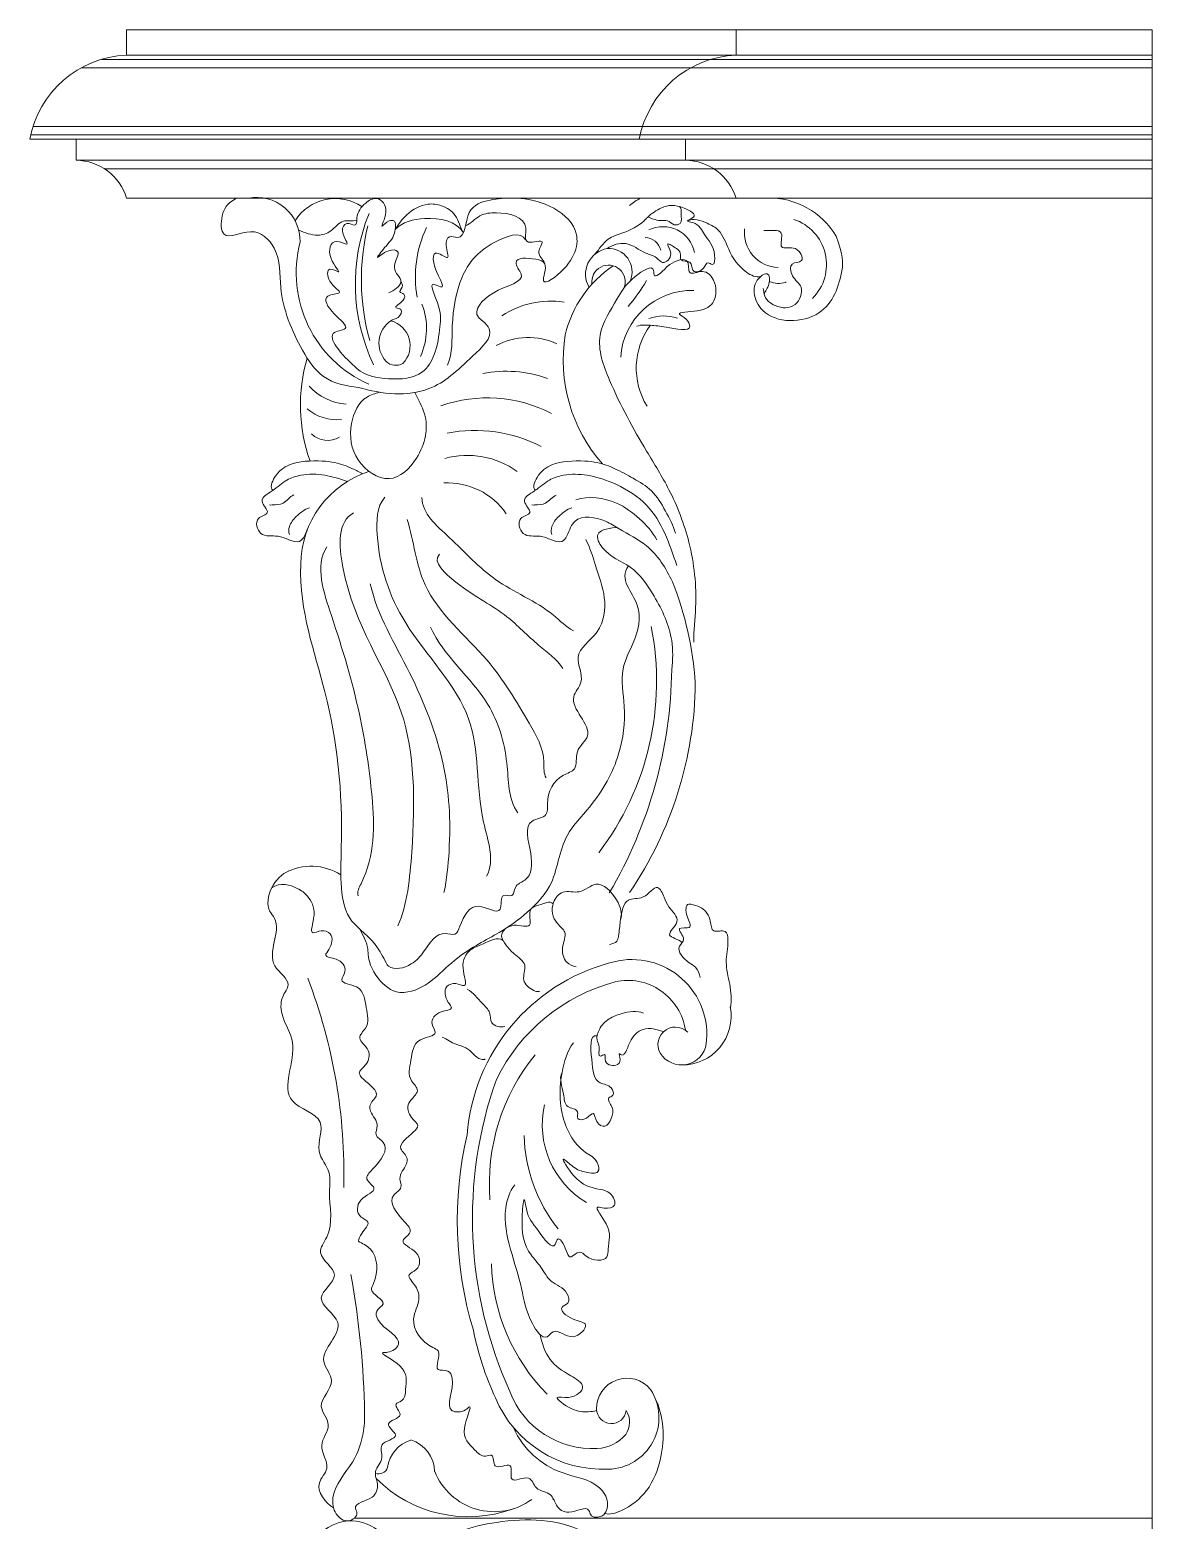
# Model space of a CAD drawing. Header units: millimetres. Extents: x -866 to 1519, y 0 to 1788.
# Drawn here: x 1227.9 to 1518.5, y 851.3 to 1237.4 of the extents above; entities that cross this region are included whole.
import ezdxf

# ---------------------------------------------------------------- set-up
doc = ezdxf.new("R2010")
doc.units = ezdxf.units.MM
doc.layers.add('ceco.net 173', color=7, linetype='Continuous')

msp = doc.modelspace()

# ---------------------------------------------------------------- linework, layer by layer
at = {"layer": 'ceco.net 173', "lineweight": 5}
for p, q in [((1252.92, 1237.44), (1518.54, 1237.44)), ((1252.92, 1237.44), (1518.54, 1237.44)), ((1252.92, 1237.44), (1252.92, 1230.89)), ((1410.77, 1237.44), (1410.77, 1230.89)), ((1518.54, 0), (1518.54, 1237.44)), ((1246.41, 1229.79), (1518.54, 1229.79)), ((1252.92, 1230.89), (1518.54, 1230.89)), ((1241.18, 1227.59), (1518.54, 1227.59)), ((1228.7, 1212.4), (1518.54, 1212.4)), ((1227.87, 1209.1), (1518.54, 1209.1)), ((1228.1, 1210.2), (1518.54, 1210.2)), ((1239.84, 1209.1), (1239.84, 1203.65)), ((1397.69, 1209.1), (1397.69, 1203.65)), ((1239.84, 1203.65), (1518.54, 1203.65)), ((1247.16, 1201.45), (1518.54, 1201.45)), ((1252.92, 1193.85), (1518.54, 1193.85)), ((1518.54, 851.9), (1311.94, 851.9))]:
    msp.add_line(p, q, dxfattribs=at)
for centre, radius, start, end in [((1254.07, 1204.28), 26.64, 92.4704, 169.5834), ((1411.92, 1204.28), 26.64, 92.4704, 169.5834), ((1239.66, 1189.78), 13.87, 17.0638, 89.2538), ((1397.51, 1189.78), 13.87, 17.0638, 89.2538), ((1286.55, 1182.72), 11.32, 358.7731, 100.5346), ((1307.01, 1181.37), 12.36, 56.1634, 147.6584), ((1419.41, 1173.79), 20.07, 30.6165, 91.3904), ((1360.73, 1171.6), 48.56, 157.8776, 205.5358), ((1371.84, 1172.68), 58.11, 166.0858, 195.7171), ((1357.31, 1173.46), 29.59, 154.4578, 190.3408), ((1391.86, 1178.11), 8.33, 11.3786, 116.1945), ((1421.99, 1184.88), 9.05, 173.3812, 268.0559), ((1421.88, 1176.62), 12.32, 314.7418, 71.9373), ((1328.49, 1174.53), 31.64, 165.45, 246.0573), ((1387.11, 1179.33), 4.29, 13.841, 88.2928), ((1378.51, 1174.13), 6.72, 99.229, 210.4726), ((1377.78, 1174.71), 6.07, 337.9036, 93.2697), ((1395.48, 1151.62), 29.72, 123.803, 166.7819), ((1377.74, 1172.17), 4.32, 337.7234, 187.863), ((1399.31, 1151.45), 18.46, 88.337, 176.2567), ((1334.44, 1205.07), 62.37, 320.886, 328.4833), ((1313.44, 1160.04), 17.17, 335.1271, 21.597), ((1362.81, 1144.16), 23.01, 81.464, 123.3651), ((1392, 1152.51), 10.8, 70.6756, 110.5049), ((1325.24, 1156.29), 6.95, 123.8508, 223.094), ((1319.79, 1155.64), 6.58, 315.5662, 75.963), ((1406.52, 1151.84), 40.51, 170.655, 221.5304), ((1403.77, 1149.78), 18.84, 143.8883, 211.5314), ((1356.95, 1139.96), 17.77, 65.3436, 117.8065), ((1341.46, 1140.22), 43.5, 163.7402, 199.4409), ((1322.66, 1154.12), 3.6, 225.9241, 300.5812), ((1351.3, 1117.7), 31.28, 70.1383, 101.3328), ((1311.04, 1155.16), 14.77, 222.7487, 265.1812), ((1307.45, 1148.57), 12.14, 230.0655, 275.5637), ((1346.33, 1105.69), 36.4, 62.8348, 109.2129), ((1305.02, 1137.11), 6.05, 226.1293, 300.4617), ((1343.05, 1095.51), 38.14, 63.0489, 100.704), ((1341.2, 1104.93), 22.25, 54.4896, 105.251), ((1323.64, 1098.7), 25.62, 108.0619, 179.3488), ((1336.04, 1101.55), 18.52, 34.7039, 92.9102), ((1313.58, 1062.43), 86.83, 3.8406, 21.6265), ((1316.96, 1068.65), 73.22, 322.6912, 11.1778), ((1277.21, 1073.22), 116.92, 329.4972, 359.2722), ((1302.19, 1069.22), 98.04, 325.6854, 359.4302), ((1300.74, 1006.55), 14.22, 57.3528, 118.2546), ((1383.8, 977.19), 19.4, 355.7993, 107.3577), ((1391.16, 947.28), 50.19, 105.1863, 175.4978), ((1167.64, 941.18), 141.57, 358.5167, 20.9285), ((1392.02, 944.17), 48.31, 105.0883, 153.7361), ((1382.74, 976.11), 15.07, 8.2519, 102.6079), ((1396.82, 981.96), 12.69, 269.2535, 10.6982), ((1395.05, 974.59), 4.51, 44.4676, 222.6912), ((1396.65, 975.77), 6.5, 220.7409, 0), ((1399.92, 938.53), 53.04, 140.9742, 184.5672), ((1450.78, 929.46), 108.27, 160.5292, 204.5028), ((1383.95, 953.74), 23.35, 167.1604, 239.2705), ((1436.73, 928.91), 98.17, 166.8688, 196.7901), ((1396.49, 952.06), 40.62, 181.5098, 218.4406), ((1397.6, 919.21), 50.21, 181.6448, 224.5377), ((1092.47, 875.35), 222.12, 0.9533, 10.279), ((1419.81, 915.94), 78.59, 191.2885, 204.7389), ((1382.51, 880.26), 7.88, 39.1266, 180.9951), ((1373.47, 892.61), 22.69, 200.803, 273.4354), ((1377.42, 877.93), 13.38, 271.2282, 33.0997), ((1376.32, 894.75), 30.23, 202.7665, 272.6258), ((1378.48, 880.22), 3.85, 181.3346, 353.5335), ((1377.47, 876.75), 5.71, 325.6797, 32.0853), ((1374.5, 880), 10.05, 271.9075, 319.9178), ((1329.09, 863.87), 8.63, 107.1134, 172.4821), ((1323.97, 863.76), 8.75, 1.3819, 72.8755), ((1318.22, 865.77), 2.43, 249.1108, 341.5832), ((1341.4, 885.81), 33.58, 224.8101, 289.939), ((1348.13, 870.15), 16.6, 201.8478, 305.8344), ((1347.03, 883.56), 31.43, 301.2669, 301.5747)]:
    msp.add_arc(centre, radius, start, end, dxfattribs=at)
for points, knots in [([(1312.97, 1144.79), (1309.84, 1145.12), (1303.4, 1146.48), (1296.74, 1156.84), (1292.09, 1168.14), (1293.01, 1180.34), (1285.78, 1187.06), (1277.33, 1182.06), (1277.3, 1188.74), (1278.64, 1192.01), (1280.41, 1193.31), (1281.59, 1193.85)], [0, 0, 0, 0, 8.651549, 16.669899, 32.442656, 41.961338, 48.823617, 55.119218, 59.525869, 61.909652, 65.154561, 65.154561, 65.154561, 65.154561]), ([(1312.28, 1187.03), (1312.58, 1187.49), (1312.45, 1189.82), (1314.12, 1192.33), (1318.22, 1194.71), (1321.28, 1190.72), (1318.01, 1185.24), (1320.51, 1187.97), (1322.94, 1188.28), (1322.36, 1183.55), (1320.45, 1182.02), (1316.67, 1177.1), (1320.34, 1180.67), (1324.58, 1180.31), (1320.69, 1175.58), (1325.69, 1172.07), (1322.13, 1169.85), (1320.82, 1169.32)], [1.87409, 1.87409, 1.87409, 1.87409, 3.372698, 7.451197, 10.089093, 13.930744, 17.33936, 19.41399, 20.356403, 23.356369, 27.44776, 30.298534, 33.36838, 35.463857, 39.342553, 43.070339, 46.910261, 46.910261, 46.910261, 46.910261]), ([(1340.7, 1186.68), (1342.04, 1187.24), (1344.28, 1189.78), (1349.85, 1190.34), (1357.84, 1188.86), (1355.25, 1181.15), (1362.05, 1183.68), (1358.57, 1179.39), (1360.91, 1177.93), (1361.19, 1176.91)], [1.073651, 1.073651, 1.073651, 1.073651, 5.123302, 9.080904, 16.850872, 20.305606, 23.325686, 25.243676, 27.900722, 27.900722, 27.900722, 27.900722]), ([(1297.52, 1185.5), (1299.09, 1184.89), (1301.91, 1183.72), (1306.18, 1185.06), (1308.68, 1188.68), (1311.35, 1187.72), (1312.56, 1188.15)], [0, 0, 0, 0, 4.60168, 7.845957, 11.58435, 14.857859, 14.857859, 14.857859, 14.857859]), ([(1312.64, 1149.65), (1311.04, 1151.15), (1308.37, 1153.35), (1304.8, 1159.29), (1311.66, 1159.77), (1306.24, 1163.61), (1302.96, 1168.97), (1310, 1168.95), (1304.98, 1171.5), (1304.64, 1176.49), (1309.41, 1173.58), (1304.5, 1178.44), (1306.04, 1183.94), (1311.68, 1180.6), (1307.55, 1185.65), (1310.37, 1187.89), (1311.96, 1186.47), (1312.28, 1187.03)], [14.017861, 14.017861, 14.017861, 14.017861, 20.201819, 23.996065, 27.004777, 31.326926, 35.754652, 38.585759, 42.134564, 44.931323, 47.002301, 50.570407, 54.805892, 57.233227, 61.116383, 63.008149, 64.56566, 64.56566, 64.56566, 64.56566]), ([(1436.68, 1184.01), (1438.62, 1178.94), (1438.17, 1172.76), (1434.02, 1161.47), (1418.84, 1161.24), (1414.86, 1169.1), (1415.94, 1173.01), (1419.45, 1174.99), (1419.66, 1171.02), (1418.27, 1169.83), (1418.06, 1168.86)], [49.20467, 49.20467, 49.20467, 49.20467, 53.85548, 65.468051, 78.699621, 83.330348, 87.375279, 89.124268, 91.577699, 94.286653, 94.286653, 94.286653, 94.286653]), ([(1321.37, 1162.07), (1321.88, 1162.42), (1323.37, 1162.48), (1324.79, 1165.13), (1321.47, 1165.45), (1324.79, 1166.87), (1325.23, 1169.17), (1323.04, 1169.39), (1324.69, 1170.84), (1324.18, 1171.91), (1323.98, 1172.18)], [0.380781, 0.380781, 0.380781, 0.380781, 2.212495, 4.164747, 5.37954, 7.965736, 9.566499, 11.003376, 12.551289, 13.186912, 13.186912, 13.186912, 13.186912]), ([(1419.44, 1172.24), (1420.71, 1171.59), (1422.27, 1171.62), (1423.6, 1172.02), (1423.76, 1172.1)], [0, 0, 0, 0, 3.902329, 3.937864, 3.937864, 3.937864, 3.937864]), ([(1327.57, 1143.5), (1328.42, 1141.66), (1331.6, 1136.48), (1329.67, 1126.91), (1321.02, 1118.8), (1311.47, 1125.62), (1310.19, 1134.85), (1313.54, 1142.21), (1317.33, 1143.19), (1318.45, 1143.56)], [0, 0, 0, 0, 5.512666, 16.091567, 24.189188, 32.702743, 41.415204, 48.63379, 51.80285, 51.80285, 51.80285, 51.80285]), ([(1290.87, 1118.16), (1289.93, 1118.75), (1291.51, 1122.63), (1295.8, 1125.64), (1301.9, 1125.93), (1307.41, 1125.38), (1310.91, 1124.08), (1313.2, 1122.91), (1314.06, 1122.45)], [0, 0, 0, 0, 3.006868, 7.594015, 15.374333, 18.368485, 22.767946, 25.410207, 25.410207, 25.410207, 25.410207]), ([(1300.08, 1108.76), (1300.04, 1108.69), (1299.31, 1107.25), (1298.58, 1104.15), (1294.74, 1105.34), (1291.82, 1106.75), (1287.32, 1105.62), (1285.76, 1111.23), (1290.83, 1112.04), (1286.51, 1115.77), (1291.39, 1118.18), (1293.94, 1120.9), (1298.86, 1122.46), (1304.25, 1122.31), (1308.16, 1121.16), (1310.04, 1120.4)], [32.14794, 32.14794, 32.14794, 32.14794, 32.343108, 36.246209, 38.731262, 41.509479, 45.531842, 49.070063, 51.584862, 54.499242, 57.905251, 62.231107, 65.72616, 71.299873, 76.78989, 76.78989, 76.78989, 76.78989]), ([(1394.3, 1094.43), (1392.65, 1097.96), (1388.99, 1103.83), (1381.57, 1107.35), (1376.18, 1110.97), (1370.08, 1111.92), (1367.45, 1107.98), (1366.54, 1104.14), (1362.7, 1105.34), (1359.78, 1106.74), (1355.28, 1105.61), (1353.72, 1111.22), (1358.79, 1112.04), (1354.47, 1115.76), (1359.35, 1118.18), (1361.9, 1120.9), (1366.82, 1122.45), (1372.86, 1122.29), (1380.35, 1119.74), (1390.51, 1113.38), (1393.55, 1104.23), (1395.4, 1098.71)], [1.705033, 1.705033, 1.705033, 1.705033, 12.178069, 19.721158, 23.376315, 30.578217, 32.343108, 36.246209, 38.731262, 41.509479, 45.531842, 49.070063, 51.584862, 54.499242, 57.905251, 62.231107, 65.72616, 71.299873, 78.52995, 87.118708, 102.987355, 102.987355, 102.987355, 102.987355]), ([(1311.71, 1112.28), (1307.5, 1110.06), (1309.06, 1086.07), (1327.48, 1063.45), (1327.75, 1032.22), (1325.63, 1010.75), (1323.22, 1005.29)], [0, 0, 0, 0, 12.97695, 49.84196, 82.861695, 98.952372, 98.952372, 98.952372, 98.952372]), ([(1394.12, 1071.73), (1394.42, 1074.24), (1394.57, 1080.95), (1390.31, 1090.04), (1384.17, 1098.98), (1377.05, 1101.08), (1373.94, 1106.9), (1376.75, 1108.32), (1379.91, 1108.51)], [5.427306, 5.427306, 5.427306, 5.427306, 12.225171, 23.49581, 32.330109, 40.381039, 43.696276, 46.422969, 46.422969, 46.422969, 46.422969]), ([(1371.83, 1105.38), (1372.96, 1103.4), (1374.57, 1097.64), (1377.35, 1090.5), (1376.31, 1081.07), (1367.77, 1076), (1372.13, 1068.92), (1365.89, 1062.97), (1375.62, 1055.7), (1368.68, 1050.96), (1370, 1045.71), (1363.96, 1044), (1361.52, 1039.16), (1362.21, 1033.29), (1355.13, 1032.82), (1358.16, 1024.42), (1357.91, 1017.31), (1353.27, 1016.02), (1353.25, 1012.48), (1349.36, 1014.17), (1350.84, 1007.01), (1342.62, 1012.68), (1339.85, 1006.94), (1338.27, 1002.51), (1333.58, 1004.42), (1330.44, 999.11), (1326.94, 994.92), (1322.07, 993.64), (1320.54, 995.09), (1320.42, 995.21)], [4.848609, 4.848609, 4.848609, 4.848609, 10.858265, 18.671518, 26.903475, 34.374704, 40.25875, 44.089923, 53.897293, 58.365487, 62.364778, 65.363229, 73.059759, 75.652133, 79.256066, 86.820364, 93.305433, 96.116514, 98.186719, 100.072627, 103.438463, 108.457413, 114.926934, 117.161025, 119.396403, 125.848053, 130.210602, 135.550242, 136.010746, 136.010746, 136.010746, 136.010746]), ([(1320.42, 995.21), (1319.62, 996.69), (1317.02, 1002.03), (1307.53, 1007.39), (1309.57, 1034.25), (1306.34, 1064.16), (1297.66, 1086.71), (1298.02, 1098.99)], [6.862987, 6.862987, 6.862987, 6.862987, 10.616832, 19.338481, 36.701568, 73.764871, 104.768525, 104.768525, 104.768525, 104.768525]), ([(1382.93, 1098.54), (1380.28, 1095.12), (1387.41, 1088.78), (1384.77, 1079.42), (1380.44, 1071.19), (1382.47, 1061.24), (1380.93, 1048.65), (1374.91, 1037.81), (1364.82, 1027.64), (1364.63, 1016.29), (1355.85, 1007.78), (1348.86, 1002.98), (1337.19, 997.33), (1330.53, 988.54), (1322.06, 987.78), (1317.16, 991.86), (1315.26, 996.85), (1315.39, 1000.57), (1313.3, 1004.45)], [0, 0, 0, 0, 10.070991, 19.566974, 25.935541, 34.764552, 46.062231, 60.000642, 68.028585, 80.870037, 90.019068, 98.095104, 109.918675, 124.323598, 126.2337, 132.446295, 139.730547, 141.600733, 141.600733, 141.600733, 141.600733]), ([(1316.03, 1093.9), (1317.86, 1085.7), (1326.93, 1071.27), (1336.01, 1047.83), (1337.09, 1030.1), (1335.89, 1017.37), (1335.13, 1013.96)], [0, 0, 0, 0, 22.930362, 45.855049, 66.485879, 74.916917, 74.916917, 74.916917, 74.916917]), ([(1290.52, 1015.14), (1292.67, 1016.74), (1297.07, 1015.42), (1300.22, 1012.87), (1302.42, 1008.83), (1299.85, 1002.45), (1303.47, 1004.47), (1306.64, 1003.27), (1306.09, 999.9), (1303.69, 997.17), (1308.03, 997.03), (1310.39, 994.09), (1307.46, 990.38), (1314.34, 990.06), (1314.77, 984.26), (1316.08, 979.38), (1312.66, 976.68), (1314.23, 974.57), (1316.18, 972.84), (1315.52, 969.4), (1312.52, 967.43), (1315.12, 964.55), (1319.29, 961.87), (1315.65, 959.3), (1316.25, 956.32), (1318.54, 954.28), (1316.89, 950.89), (1321.82, 948.38), (1317.86, 943.49), (1314.12, 939.66), (1318.93, 936.81), (1312.49, 935.03), (1312.4, 929.98), (1316.58, 928.61), (1313.81, 926.03), (1313.09, 924.28), (1312.96, 923.62)], [0, 0, 0, 0, 4.876342, 8.015551, 12.64279, 16.761831, 18.757924, 20.977846, 24.705698, 26.186086, 28.793015, 32.385612, 34.452421, 38.313222, 43.670826, 48.51107, 51.221908, 52.702295, 54.784368, 58.231639, 60.651125, 62.395759, 67.362208, 70.046597, 71.346667, 75.159908, 77.190026, 79.702037, 86.601256, 89.185912, 91.827911, 96.061421, 99.979962, 102.043417, 105.08906, 106.976271, 106.976271, 106.976271, 106.976271]), ([(1312.97, 923.62), (1314, 923.05), (1318, 921.08), (1318.22, 915.01), (1315.46, 910.08), (1321.32, 907.91), (1317.17, 905.77), (1318.39, 901.01), (1325.91, 898.31), (1321.46, 894.7), (1317.44, 895.01), (1326.12, 891.11), (1325.22, 886.46), (1325.02, 882.24), (1321.62, 881.47), (1325.69, 877.9), (1318.48, 876.87), (1324.87, 872.6), (1317.66, 871.67), (1319.97, 867.06), (1316.56, 864.28), (1318.34, 860.63), (1317.13, 856.32), (1311.2, 855.84), (1313.17, 852.63), (1310.07, 850.26), (1306.56, 852.96), (1305.71, 859.55), (1311.83, 865.59), (1314.43, 873.28), (1314.66, 877.97), (1314.51, 879.68)], [109.698321, 109.698321, 109.698321, 109.698321, 112.994176, 121.175899, 122.663954, 126.994983, 129.302624, 131.248719, 138.916901, 142.019861, 143.051588, 148.107767, 153.827836, 156.694739, 158.154219, 160.763169, 164.272078, 167.393091, 171.320252, 174.252421, 177.944133, 180.809899, 184.137441, 188.902689, 190.013442, 192.704645, 196.036923, 200.004723, 209.511743, 217.34284, 221.983617, 221.983617, 221.983617, 221.983617]), ([(1360.01, 899.41), (1360.54, 897.1), (1362.09, 892.42), (1366.76, 889.4), (1372.72, 886.04), (1368.28, 882.48), (1362.5, 883.91), (1368.58, 879.51), (1371.73, 879.29), (1373.93, 879.57), (1374.66, 879.73)], [1.23594, 1.23594, 1.23594, 1.23594, 8.218365, 15.026183, 19.2067, 23.819238, 26.773057, 31.582843, 35.939846, 38.10685, 38.10685, 38.10685, 38.10685])]:
    msp.add_open_spline(points, degree=3, knots=knots, dxfattribs=at)
for points, start_tangent, end_tangent in [([(1312.97, 1144.79), (1322.38, 1143.14), (1331.23, 1144.48), (1342.55, 1152.9), (1346.85, 1160), (1345.2, 1161.98), (1344.04, 1162.97), (1347.84, 1169.25), (1355.11, 1174.2), (1354.29, 1175.69), (1353.79, 1177.17), (1358.91, 1178), (1361.23, 1176.84), (1360.9, 1172.38), (1366.18, 1175.52), (1368.67, 1186.46), (1361.36, 1192.27), (1352.87, 1193.85), (1347.08, 1193.35), (1341.67, 1190.11), (1338.62, 1183.66), (1336.52, 1183.83), (1335.7, 1181.56), (1336.03, 1178.48), (1332.95, 1179.61), (1332.46, 1177.18), (1334.24, 1170.86), (1332.46, 1171.51), (1333.43, 1166.81), (1334.08, 1160.49), (1332.62, 1153.36), (1329.54, 1148.82), (1320.76, 1147.05), (1312.64, 1149.65)], (0.967203, -0.254006), (-0.735291, 0.677751)), ([(1322.52, 1185.68), (1325.53, 1189.54), (1331, 1192.27), (1334.52, 1191.88), (1338.04, 1189.34), (1340.15, 1184.85)], (0.472623, 0.881265), (0.504425, -0.863456)), ([(1377.43, 1180.76), (1382.18, 1182.06), (1387.39, 1179.62), (1390.16, 1178.36), (1391.76, 1177.19), (1393.86, 1179.45), (1393.1, 1181.97), (1395.36, 1180.76), (1396.3, 1179.63), (1396.56, 1177.88), (1398.78, 1177.22), (1399.3, 1176.04), (1399.72, 1175), (1402.36, 1175.72), (1403.56, 1177.1), (1404.6, 1176.63), (1405.22, 1179.08), (1402.62, 1184.41), (1399.54, 1187.49), (1398.2, 1187.91), (1399.79, 1188.91), (1397.37, 1191.24), (1391.46, 1191.32), (1387.8, 1188.82), (1386.96, 1187.99), (1381.47, 1184.83), (1377.64, 1183.17), (1374.21, 1179.3)], (0.798216, 0.602371), (-0.664258, -0.747503)), ([(1396.14, 1191.66), (1396.55, 1189.86), (1396.26, 1187.28), (1394.78, 1186.95), (1393.06, 1187.98), (1391.1, 1188.02), (1389.42, 1188.39), (1388.01, 1189.03)], (0.824435, -0.565957), (-0.750952, 0.660357)), ([(1322.52, 1185.68), (1330.12, 1188.56), (1340.15, 1184.85)], (0.676914, 0.736062), (0.494197, -0.86935)), ([(1336.08, 1150.56), (1337.29, 1160.75), (1339.84, 1173.35), (1348.13, 1182.35), (1356.25, 1182.99)], (0.391084, 0.920355), (0.412123, -0.911128)), ([(1417.18, 1173.57), (1413.48, 1174.64), (1408.86, 1180.64), (1406.21, 1185.48), (1403.32, 1187.32), (1398.2, 1187.93)], (-0.949586, -0.313508), (-0.879234, -0.476391)), ([(1417.8, 1170.43), (1418.05, 1168.92), (1420.92, 1165.98), (1426.05, 1166.26), (1427.61, 1170.75), (1425.4, 1173.74), (1425.34, 1176.76), (1427.72, 1177.66), (1426.17, 1180.75), (1422.6, 1181.21), (1422.48, 1184.79), (1417.98, 1185.48)], (0.313508, -0.949586), (-0.981809, 0.189872)), ([(1385.1, 1160.66), (1388.54, 1160.89), (1392.68, 1160.42), (1398.81, 1160.62), (1397.85, 1162.46), (1396.16, 1163.78), (1400.73, 1164.62), (1405.06, 1167.26), (1404.94, 1172.55), (1402.05, 1174.83), (1398.81, 1174.59), (1398.21, 1177.36), (1393.64, 1176.64), (1391.11, 1174.35), (1389.67, 1173.75), (1389.43, 1175.07), (1384.62, 1173.51), (1379.93, 1167.63), (1375.59, 1158.35), (1378, 1146.7), (1387.62, 1128.28), (1393.39, 1118.31), (1398.56, 1104.68), (1400.31, 1087.81), (1399.86, 1078.84)], (0.930008, 0.367538), (0.025141, -0.999684)), ([(1358.83, 1118.16), (1359.23, 1121.44), (1363.07, 1124.71), (1371.57, 1125.71), (1374.84, 1125.32), (1379.42, 1123.75), (1384.13, 1121.26), (1388.84, 1118), (1392.5, 1112.77), (1395.12, 1107.02)], (-0.848231, 0.529626), (0.302115, -0.953271)), ([(1296.24, 1116.94), (1293.48, 1114.84), (1290.65, 1114.35), (1289.92, 1114.35)], (-0.926846, -0.375442), (-0.989966, 0.141309)), ([(1319.78, 1116.36), (1317.84, 1106.66), (1325.22, 1083.78), (1341.52, 1058.95), (1345.4, 1032.19), (1346.18, 1018.22)], (-0.634236, -0.77314), (-0.484338, -0.874881)), ([(1329.42, 1116.28), (1336.5, 1105.94), (1348.48, 1095.05), (1363.46, 1085.8), (1368.64, 1081.72)], (0, -1), (0.868417, -0.495835)), ([(1364.2, 1116.93), (1361.44, 1114.83), (1358.61, 1114.34), (1357.88, 1114.34)], (-0.926846, -0.375442), (-0.989966, 0.141309)), ([(1390.28, 1105.34), (1385.79, 1110.75), (1379.77, 1114.82), (1369.27, 1115.64)], (-0.492141, 0.870515), (-0.946908, -0.321504)), ([(1300.29, 1113.62), (1296.88, 1111.35), (1295.1, 1108.76), (1295.1, 1106.74)], (-0.949833, -0.312758), (0.389907, -0.920854)), ([(1368.25, 1113.62), (1364.84, 1111.35), (1363.06, 1108.76), (1363.06, 1106.73)], (-0.949833, -0.312758), (0.389907, -0.920854)), ([(1325.61, 1110.56), (1330.24, 1093.69), (1346.31, 1074.1), (1357.2, 1057.78), (1361.01, 1047.71), (1361.62, 1043.66)], (0.295957, -0.955201), (0.5535, -0.832849)), ([(1304.76, 1103.52), (1305.96, 1085.74), (1313.23, 1060.12), (1316.49, 1038.71), (1313.66, 1016.24), (1312.94, 1013.12)], (-0.529795, -0.848126), (0.360076, -0.932923)), ([(1333.96, 1101.58), (1338.22, 1094.35), (1351.42, 1085.41), (1359.73, 1077.97), (1365.9, 1072.01)], (-0.689264, -0.72451), (0.532365, -0.846515)), ([(1331.67, 1082.7), (1346.46, 1062.7), (1351.4, 1047.49), (1354.23, 1034.6)], (0.404516, -0.914531), (0.572211, -0.820106)), ([(1306.54, 854.54), (1302.85, 861.01), (1304.78, 864.74), (1303.47, 870.74), (1305.17, 876.05), (1303.36, 880.84), (1306.02, 887.46), (1304, 892.46), (1307.62, 902.6), (1303.36, 908.97), (1306.77, 914.82), (1303.15, 920.7), (1304.75, 924.63), (1305.49, 936.52), (1305.38, 941.27), (1302.8, 946.99), (1303.04, 954.46), (1295.9, 959.95), (1295.91, 975.12), (1293.38, 981.81), (1293.38, 986.95), (1294.74, 990.03), (1291.34, 994.92), (1291.23, 1007.25), (1290.06, 1009.06), (1294.98, 1019.55)], (-0.862123, 0.506699), (0.932923, 0.360076)), ([(1380.85, 1006.84), (1379.84, 1012.02), (1374.43, 1016.08), (1370.14, 1014.16), (1365.97, 1014.05), (1363.49, 1011.34), (1364.5, 1005.93), (1366.42, 1003.68), (1365.86, 999.85), (1366.98, 995.9), (1369.35, 994.67)], (0.334057, 0.942553), (0.963574, -0.267442)), ([(1396.84, 1000.98), (1393.57, 1003.02), (1395.47, 1006.33), (1393.36, 1010.27), (1392.16, 1012.74), (1390.47, 1015.21), (1386.73, 1012.81), (1382.89, 1012.01), (1380.86, 1006.94), (1380.41, 1003.22), (1379.51, 1000.97), (1378.04, 1000.4)], (-0.688928, 0.72483), (-0.725015, -0.688733)), ([(1363.38, 1010.99), (1359.64, 1010.66), (1357.61, 1009.64), (1357.27, 1005.47), (1353.32, 1005.47), (1350.05, 1002.66), (1351.18, 1000.4), (1353.32, 998.04), (1356.03, 995.11), (1355.81, 991.28), (1358.4, 988.57), (1359.86, 988.35)], (-0.634047, 0.773295), (0.964927, 0.262519)), ([(1409.33, 984.07), (1409.12, 990.17), (1408.23, 995.92), (1408.68, 1001.66), (1407.94, 1003.87), (1404.99, 1004.02), (1404.11, 1006.52), (1401.9, 1009.91), (1399.69, 1010.79), (1398.51, 1010.94), (1398.07, 1007.84), (1398.66, 1004.9), (1396.15, 1004.6), (1397.18, 1001.81), (1396.15, 1000.04), (1398.66, 995.77), (1400.28, 994.59), (1401.46, 991.94)], (0.155604, 0.98782), (0.089102, -0.996022)), ([(1350.41, 1001.54), (1345.13, 1000.58), (1342.02, 999.08), (1340.07, 994.38), (1340.33, 989.85), (1338.2, 990.38), (1335.9, 989.59), (1336.24, 985.5), (1337.04, 984.08), (1334.38, 983.02), (1332.07, 979.81), (1332.87, 977.68), (1329.05, 975.82), (1326.56, 970.48), (1326.73, 965.16), (1328.24, 962.59), (1327.44, 961.17), (1326.02, 959.37), (1326.73, 955.65), (1328.33, 953.52), (1327.27, 951.92), (1323.98, 947.56), (1325.58, 945.07), (1325.4, 943.65), (1323.72, 939.81), (1323.98, 937.6), (1322.12, 935.56), (1325, 928.53), (1326.36, 926.04), (1324.54, 923.77), (1327.95, 920.59), (1327.95, 916.28), (1326.13, 914.92), (1327.72, 911.97), (1328.63, 908.57), (1327.27, 903.58), (1332.26, 896.09), (1333.62, 895.18), (1333.62, 890.42), (1336.12, 889.97), (1337.26, 888.15), (1337.26, 879.72), (1340.67, 879.94), (1341.57, 880.62), (1340.44, 875.18), (1343.16, 869.51), (1345.89, 867.92), (1347.48, 868.15), (1348.39, 865.42), (1352.25, 865.42), (1352.7, 862.02), (1357.01, 862.25), (1359.06, 859.75), (1362.69, 857.94), (1364.28, 855.22), (1367.46, 853.4), (1372.68, 853.85), (1373.13, 852.72), (1376.09, 852.49), (1377.45, 855.9), (1375.4, 859.75), (1365.7, 863.66), (1358.34, 868.12), (1353.24, 875.22)], (-0.762537, 0.646945), (-0.356813, 0.934176)), ([(1350.91, 979.21), (1347.51, 980.22), (1346.93, 982.82), (1345.08, 985.19), (1341.15, 988.94)], (-0.977824, -0.209429), (-0.874881, 0.484338)), ([(1391.94, 977.86), (1386.72, 978.5), (1383.32, 975.31), (1381.97, 972.33), (1381.33, 971.83), (1380.55, 972.19), (1380.76, 970.7), (1379.63, 969.21), (1376.86, 970.7), (1376.72, 971.97), (1375.65, 971.55), (1375.3, 973.89), (1374.8, 975.73), (1375.37, 978.5), (1377.92, 981.19), (1381.19, 982.61), (1386.8, 982.68)], (-0.942631, 0.333837), (0.906315, -0.422603)), ([(1374.8, 976.86), (1373.38, 970.77), (1375.62, 964.63), (1378.43, 963.33), (1378.83, 961.43), (1377.82, 960.72), (1378.63, 958.42), (1378.43, 955.42), (1376.82, 953.41), (1374.72, 954.61), (1373.82, 956.72), (1372.01, 955.52), (1369.81, 955.42), (1369.71, 957.12), (1367.2, 958.52), (1366.1, 961.73), (1365.7, 967.33)], (-0.986436, 0.164145), (0.470886, 0.882194)), ([(1334.66, 976.49), (1338.27, 974.63), (1340.83, 973.7), (1342.69, 972.19), (1344.74, 970.74), (1345.82, 970.86)], (0.917052, -0.398767), (0.775309, 0.631583)), ([(1368.69, 975.03), (1365.7, 967.33), (1365.75, 956.71), (1371.8, 946.64), (1374.83, 943.97), (1375.01, 941.66), (1371.98, 941.48), (1368.59, 942.9), (1366.1, 944.86), (1368.77, 940.59), (1375.54, 937.03), (1378.21, 935.96), (1379.28, 932.93), (1376.61, 932.22), (1375.01, 932.4), (1377.15, 928.12), (1377.68, 921.53), (1377.32, 919.57), (1371.98, 919.75), (1370.2, 920.81), (1368.06, 919.57), (1365.92, 923.13), (1364.67, 924.2), (1363.96, 922.77), (1359.68, 926.16), (1356.47, 932.03), (1355.94, 934.35), (1355.41, 930.61), (1357.72, 920.07), (1360.22, 916.86), (1362.89, 913.3), (1366.99, 910.1), (1367.17, 907.6), (1365.74, 906.54), (1368.41, 903.51), (1371.8, 901.91), (1368.59, 898.88), (1363.42, 900.13), (1361.82, 898.88), (1358.02, 902.29), (1355.23, 911.34), (1352.38, 921.49), (1351.13, 932.17), (1353.45, 938.23)], (-0.62329, -0.781991), (0.608897, 0.793249)), ([(1389.78, 883.07), (1391.19, 867.31), (1387.6, 859.03), (1380.97, 853.81), (1376.78, 853.09)], (0.444107, -0.895974), (-0.956817, 0.29069)), ([(1295.07, 834.68), (1310.41, 851.19), (1324.13, 842.57), (1325.81, 824.11), (1315.4, 814.69), (1306.27, 826.86), (1314.22, 839.02), (1321.2, 832.94), (1316.97, 823.72), (1311.18, 830.19), (1315.01, 833.13)], (0.170297, 0.985393), (0.999476, -0.032369)), ([(1344.07, 834.56), (1344.87, 831.04), (1342.31, 827.84), (1336.54, 827.68), (1334.46, 832.64), (1338.3, 838.25), (1347.57, 834.39), (1347.92, 826.24), (1340.39, 822.39), (1331.89, 827.36), (1333.68, 836.73), (1339.05, 839.41), (1347.45, 838.38), (1353.21, 830.11), (1348.17, 819.69), (1334.96, 818.48), (1328.67, 827.53), (1331.87, 843.28), (1348.71, 850.77), (1371.35, 848.31), (1378.75, 842.32)], (0.625899, -0.779904), (0.603231, -0.797566))]:
    msp.add_spline(points, degree=3, dxfattribs=dict(at, start_tangent=start_tangent, end_tangent=end_tangent))
msp.add_open_spline([(1383.19, 1191.91), (1384.08, 1192.65), (1385.03, 1193.29), (1386.04, 1193.85)], degree=3, dxfattribs=at)

doc.saveas('drawing.dxf')
